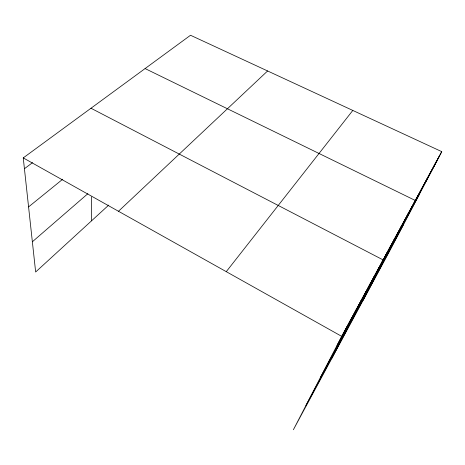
<?xml version="1.0" encoding="UTF-8"?>
<svg xmlns="http://www.w3.org/2000/svg" width="465" height="465" viewBox="0 0 465 465"><rect width="100%" height="100%" fill="white"/><g stroke="black" fill="none" stroke-linecap="round" stroke-linejoin="round"><path stroke-width="0.7" d="M441.75 151.637L341.711 336.358L293.374 429.741L389.443 251.402L441.75 151.637L190.522 35.259L23.25 157.902L35.648 272.002L108.746 205.082M342.095 336.05L346.82 326.924M347.035 326.918L351.79 317.746M351.842 318.031L356.626 308.818M356.527 309.376L361.334 300.128M361.09 300.942L365.914 291.665M365.542 292.723L370.384 283.418M369.878 284.714L374.732 275.379M374.11 276.896L378.975 267.549M331.871 358.271L383.114 259.912L90.983 108.24M382.143 262.051L387.031 252.675M385.962 254.994L390.856 245.613M389.693 248.101L394.593 238.714M393.344 241.364L398.243 231.971M396.907 234.773L401.812 225.386M400.394 228.332L405.3 218.945M403.8 222.032L408.706 212.65M407.137 215.87L412.042 206.489M363.014 300.46L415.303 200.467L145.092 68.57M413.6 203.937L418.494 194.573M416.727 198.154L424.679 183.164M422.79 186.953L427.672 177.63M425.731 181.519L430.602 172.219M428.608 176.2L436.286 161.721M434.2 165.871L439.047 156.624M305.929 405.48L403.579 224.432M337.015 345.425L436.914 160.861M320.641 377.063L419.645 193.8M226.263 271.665L352.807 110.432M118.482 211.267L267.608 70.965M32.364 241.777L87.873 193.684M28.574 206.902L62.723 179.217M24.424 168.725L32.527 162.651M23.25 157.902L341.711 336.358M91.431 196.91L91.553 220.829"/></g></svg>
